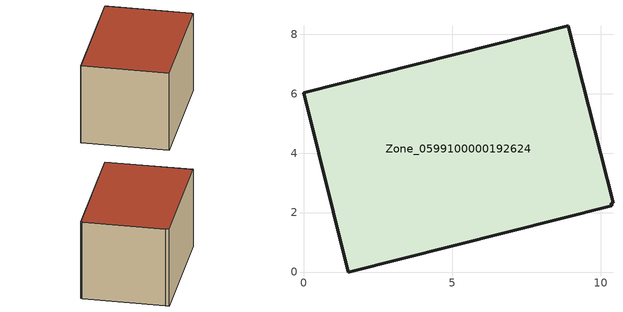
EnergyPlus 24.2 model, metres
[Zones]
Zone_0599100000192624
 floor ground (C_G): 8.97,8 10.41,2.33 10.35,2.32 10.37,2.22 1.51,0 0,6.03 8.9,8.28 z0
 wall outside (C_F): 8.9,8.28 0,6.03 1.51,0 10.37,2.22 10.35,2.32 10.41,2.33 8.97,8 8.9,8.28 z0:5.95
 roof outside (C_R): 10.41,2.33 8.97,8 8.9,8.28 0,6.03 1.51,0 10.37,2.22 10.35,2.32 z5.95
[BUILDING]
Pand.0599100000192624: North Axis=0; Terrain=City; Loads Convergence Tolerance Value=0.04; Temperature Convergence Tolerance Value=0.4; Solar Distribution=FullExterior; Maximum Number of Warmup Days=25; Minimum Number of Warmup Days=1
[Site:Location]
Rotterdam.The.Hague.AP_ZH_NLD Design_Conditions: Latitude=51.96; Longitude=4.45; Time Zone=1; Elevation=-4.5
[SITE:GROUNDTEMPERATURE:BUILDINGSURFACE]
18, 18, 18, 18, 18, 18, 18, 18, 18, 18, 18, 18
[MATERIAL] Thermal Absorptance=0.9; Solar Absorptance=0.7; Visible Absorptance=0.7
Name | Roughness | Thickness | Conductivity | Density | Specific Heat
G.TC.1946-1964 | MediumSmooth | 0.15 | 1 | 540 | 1210
F.TC.1946-1964 | Rough | 0.3 | 0.857143 | 1920 | 840
R.TC.1946-1964 | MediumRough | 0.2 | 0.235294 | 1500 | 1000
[CONSTRUCTION]
C_G: G.TC.1946-1964
C_F: F.TC.1946-1964
C_R: R.TC.1946-1964
[ZONE]
Zone_0599100000192624: Type=1; Multiplier=1; Ceiling Height=Autocalculate; Volume=Autocalculate; Floor Area=autocalculate; Part of Total Floor Area=Yes
[ZONEINFILTRATION:DESIGNFLOWRATE]
Infil_Zone_0599100000192624: Zone or ZoneList or Space or SpaceList=Zone_0599100000192624; Schedule=AlwaysOn; Design Flow Rate Calculation Method=Flow/Area; Flow Rate per Floor Area=0.003; Constant Term Coefficient=1; Temperature Term Coefficient=0; Velocity Term Coefficient=0; Velocity Squared Term Coefficient=0
[HVACTEMPLATE:ZONE:IDEALLOADSAIRSYSTEM]
Zone_0599100000192624: Maximum Heating Supply Air Temperature=50; Minimum Cooling Supply Air Temperature=13; Maximum Heating Supply Air Humidity Ratio=0.0156; Minimum Cooling Supply Air Humidity Ratio=0.0077; Heating Limit=NoLimit; Cooling Limit=NoLimit; Dehumidification Control Type=ConstantSensibleHeatRatio; Cooling Sensible Heat Ratio=0.7; Dehumidification Setpoint=60; Humidification Control Type=None; Humidification Setpoint=30; Outdoor Air Method=None; Outdoor Air Flow Rate per Person=0.00944; Outdoor Air Flow Rate per Zone Floor Area=0; Outdoor Air Flow Rate per Zone=0; Demand Controlled Ventilation Type=None; Outdoor Air Economizer Type=NoEconomizer; Heat Recovery Type=None; Sensible Heat Recovery Effectiveness=0.7; Latent Heat Recovery Effectiveness=0.65
[ZONECONTROL:THERMOSTAT]
ThermostatControl_Zone_0599100000192624: Zone or ZoneList=Zone_0599100000192624; Control Type Schedule=DualSetpointControlType; Control 1=Thermostat_Zone_0599100000192624; Temperature Difference Between Cutout And Setpoint=0
[THERMOSTATSETPOINT:DUALSETPOINT]
Thermostat_Zone_0599100000192624: Heating Setpoint Temperature Schedule=HeatingSetpoint_Zone_0599100000192624; Cooling Setpoint Temperature Schedule=CoolingSetpoint_Zone_0599100000192624
[SCHEDULE:COMPACT]
HeatingSetpoint_Zone_0599100000192624: Through: 12/31, For: AllDays, Until: 24:00, 21
CoolingSetpoint_Zone_0599100000192624: Through: 12/31, For: AllDays, Until: 24:00, 24
DualSetpointControlType: Through: 12/31, For: AllDays, Until: 24:00, 4
AlwaysOn: Through: 12/31, For: AllDays, Until: 24:00, 1
